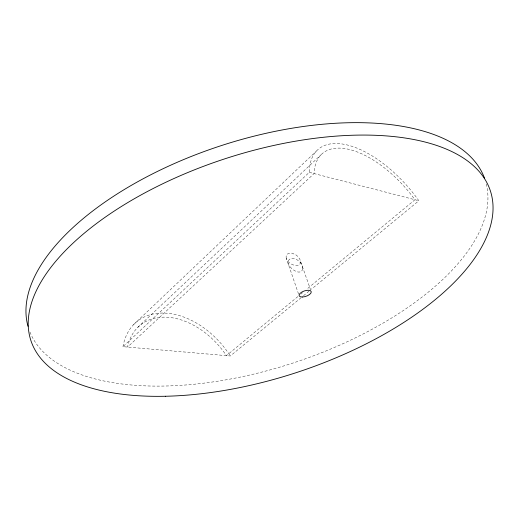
<?xml version="1.0" encoding="UTF-8"?>
<svg xmlns="http://www.w3.org/2000/svg" width="519" height="519" viewBox="0 0 519 519"><rect width="100%" height="100%" fill="white"/><g stroke="black" fill="none" stroke-linecap="round" stroke-linejoin="round"><path stroke-width="0.39" stroke-dasharray="2.6 1.95" d="M133.662 324.563L316.46 151.016M137.788 327.359L321.131 154.681M301.15 297.666L230.313 355.982L122.964 346.679L309.298 172.334A88.541 43.868 49.6 0 1 348.1 145.19A88.541 43.868 49.6 0 1 418.865 200.749L311.419 289.206M297.822 296.602L226.42 355.645A68.43 47.832 50.5 0 0 168.578 317.33A68.43 47.832 50.5 0 0 127.557 347.075L314.066 173.573A82.612 40.917 49.6 0 1 350.221 149.693A82.612 40.917 49.6 0 1 414.966 199.737L306.885 289.109M300.799 294.143L302.629 292.632M303.531 295.7L308.98 291.211M309.298 172.334L418.865 200.749M310.738 290.29L299.723 258.929L296.602 255.251L292.242 253.233A6.903 5.547 19.6 0 0 290.848 253.116L289.18 253.266A5.294 4.094 18 0 0 286.209 255.861L286.092 256.95A6.825 5.203 23.2 0 0 286.397 258.371M298.535 293.994L286.358 258.371C287.338 264.645 302.402 269.932 300.242 260.149M486.271 183.888A240.018 114.472 -18 0 1 291.73 363.436A240.018 114.472 -18 0 1 29.765 331.596M122.964 346.679A73.335 51.271 50.5 0 1 167.228 313.242A73.335 51.271 50.5 0 1 230.313 355.982M302.824 268.641C300.838 277.418 287.435 267.317 287.883 261.686C291.114 253.609 303.33 261.913 302.824 268.641"/><path stroke-width="0.78" d="M27.987 326.269A240.018 114.472 -18 0 1 222.229 145.301A240.018 114.472 -18 0 1 484.662 178.575M165.477 396.257A241.627 112.714 -18 0 0 491.843 196.331A241.627 112.714 -18 0 0 124.554 204.525A241.627 112.714 -18 0 0 165.477 396.257M302.434 297.011A6.397 2.822 -18.9 0 0 311.264 291.795A6.397 2.822 -18.9 0 0 301.76 292.093A6.397 2.822 -18.9 0 0 302.434 297.011"/></g></svg>
